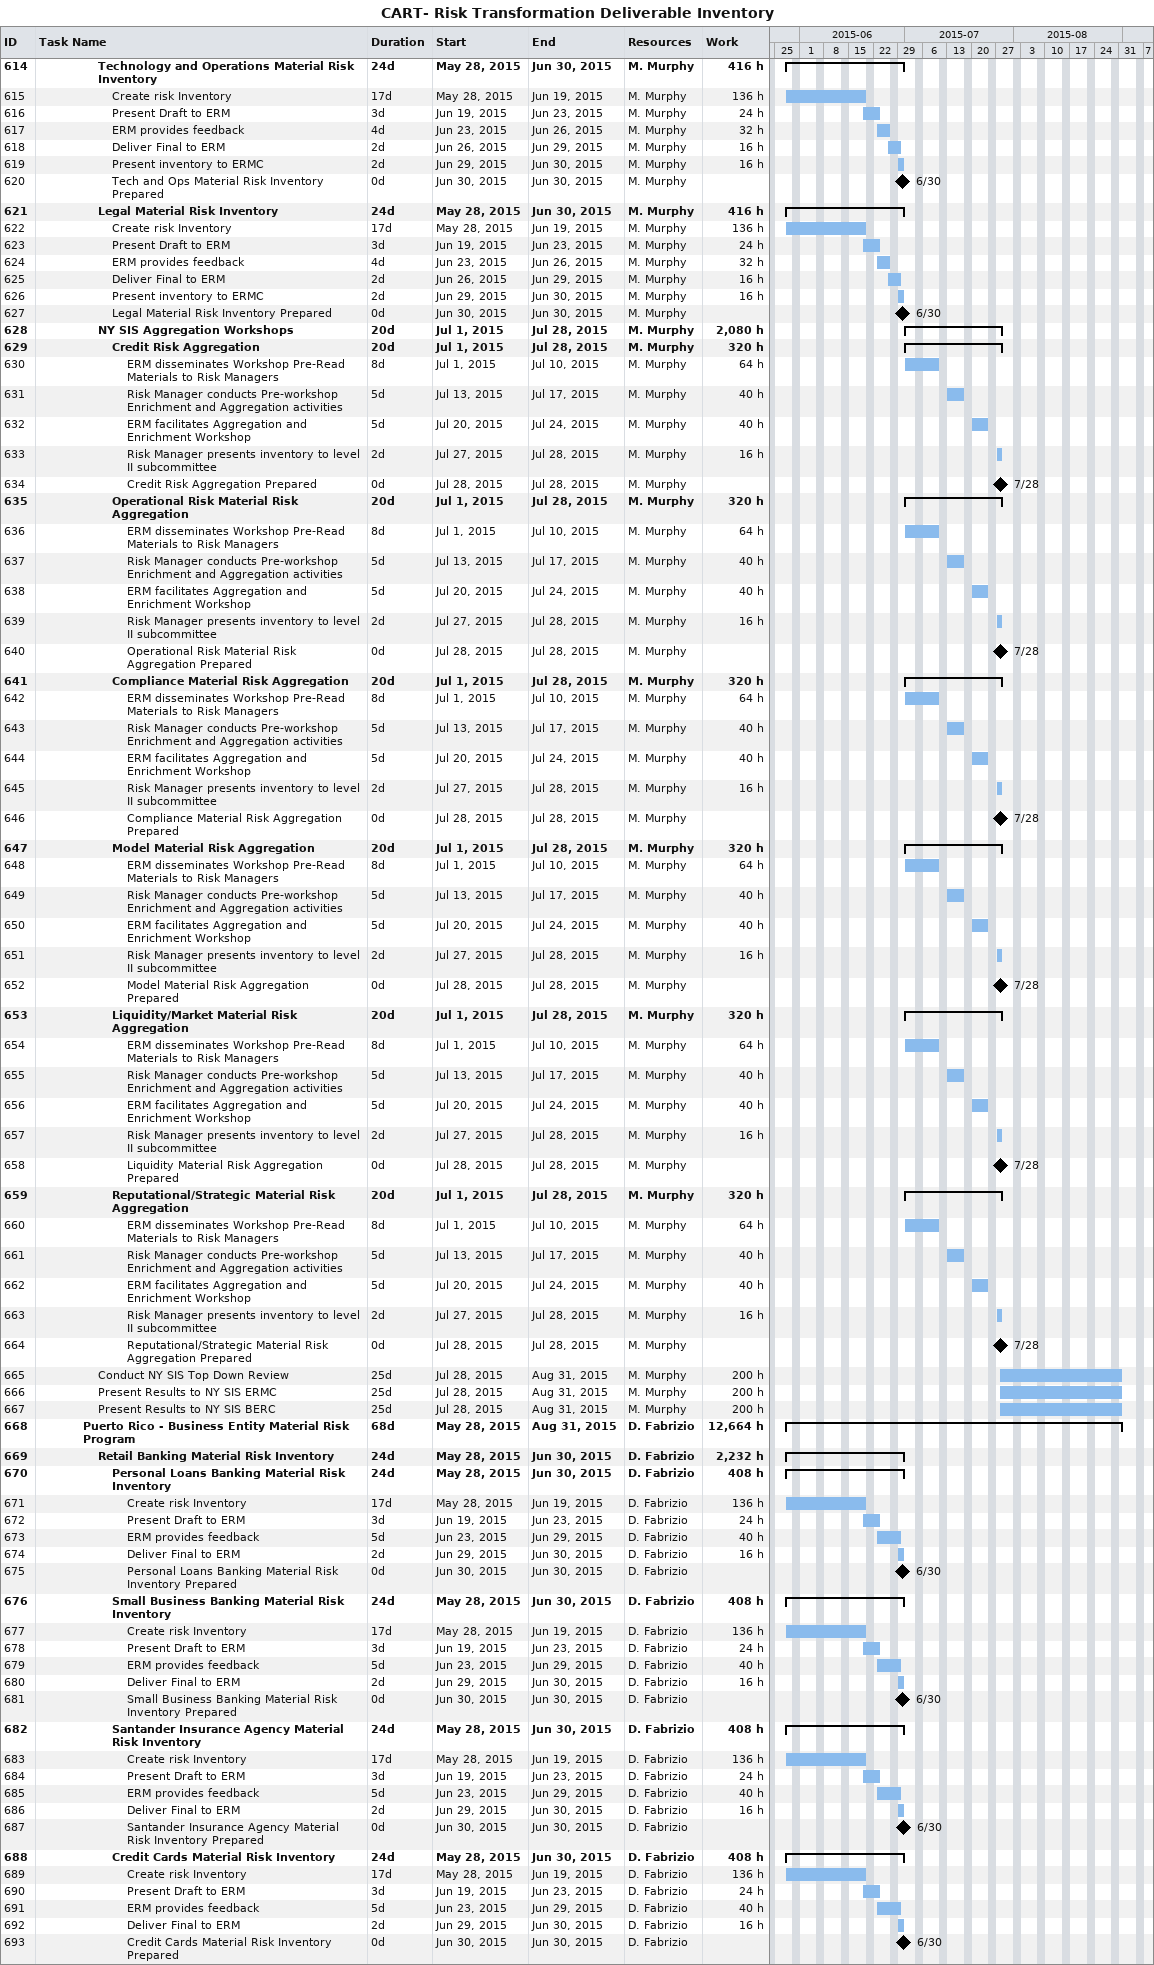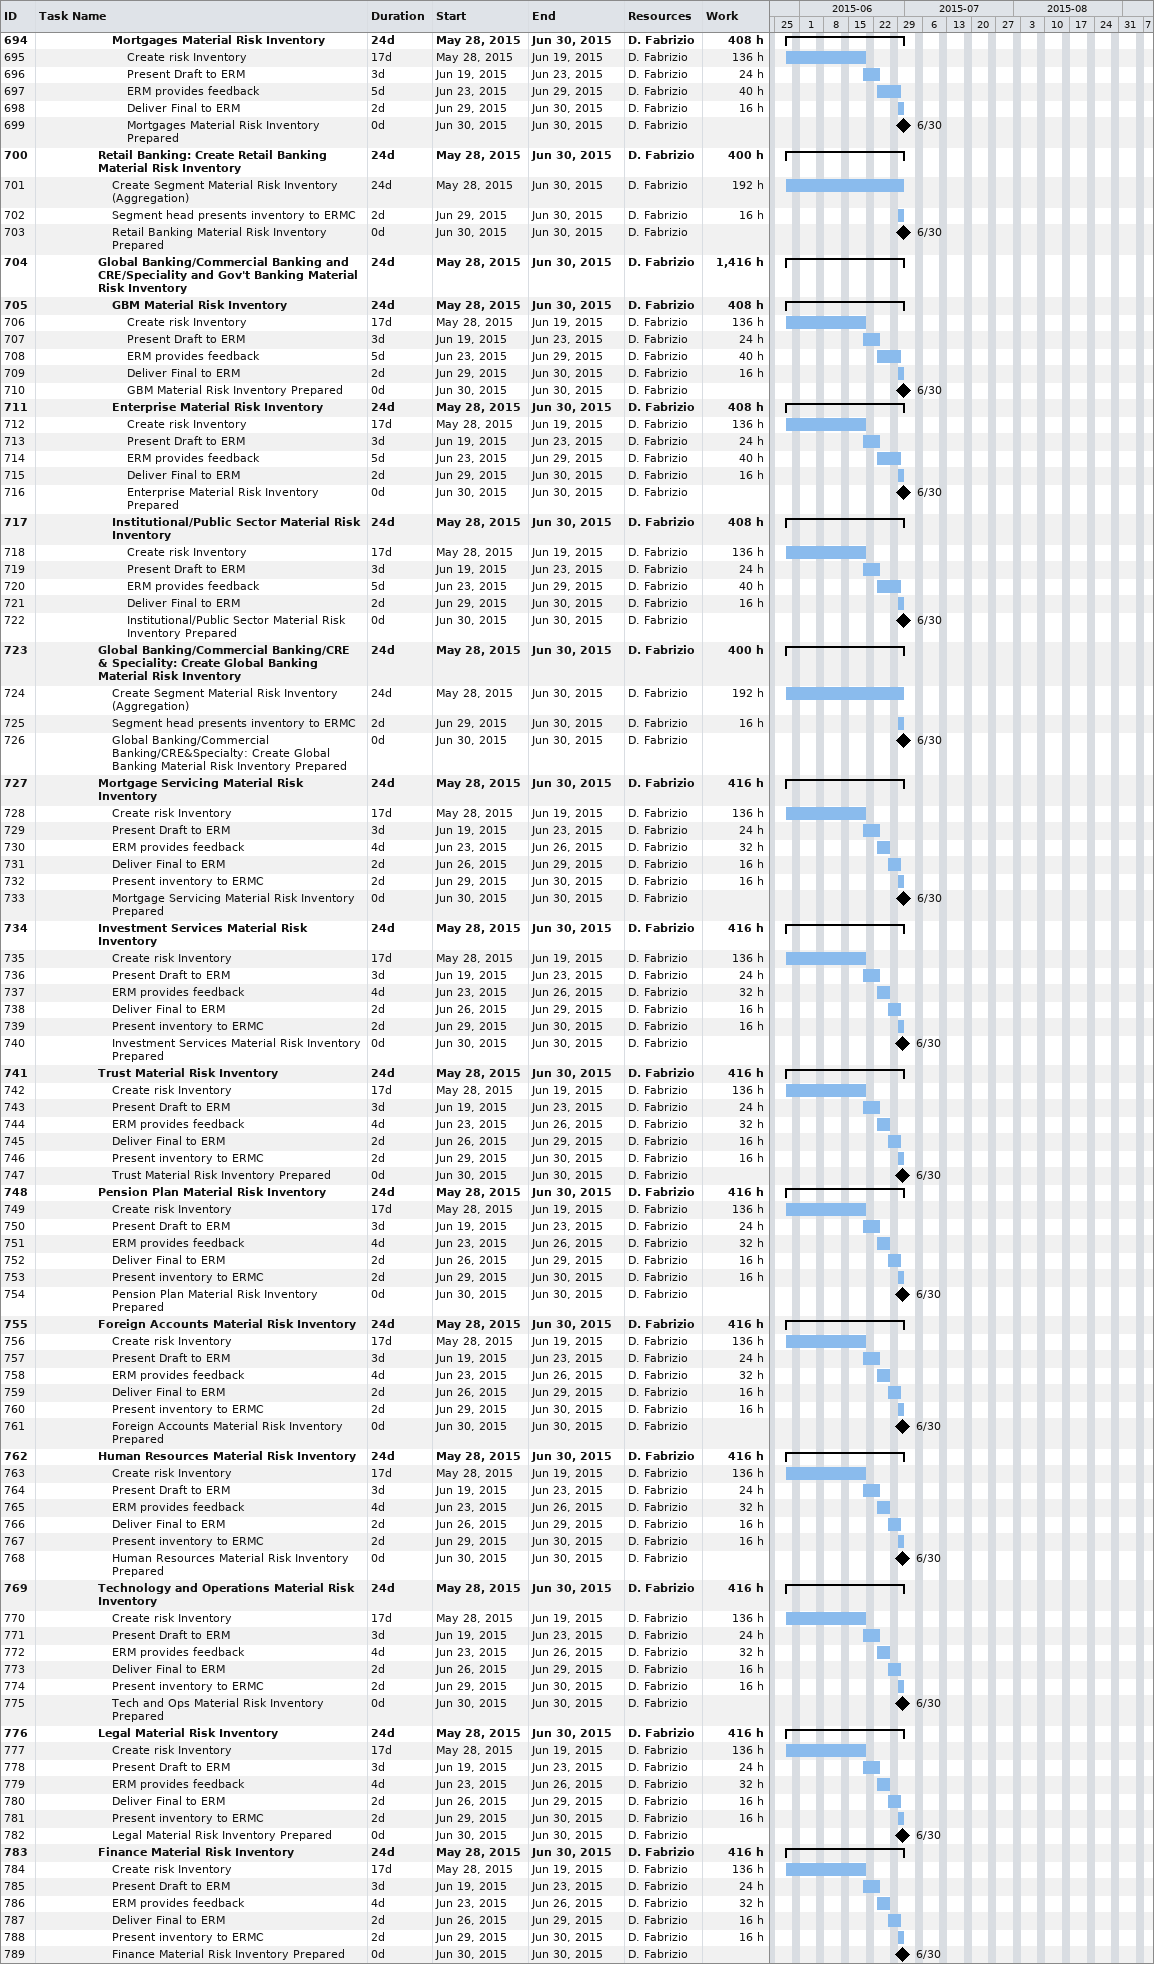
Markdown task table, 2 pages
CART- Risk Transformation Deliverable Inventory

| ID | Level | Task | Duration | Start | Finish | Resources | Work (h) |
|---|---|---|---|---|---|---|---|
| 614 | 5 | **Technology and Operations Material Risk Inventory** | 24d | 2015-05-28 | 2015-06-30 | M. Murphy | 416 |
| 615 | 6 | Create risk Inventory | 17d | 2015-05-28 | 2015-06-19 | M. Murphy | 136 |
| 616 | 6 | Present Draft to ERM | 3d | 2015-06-19 | 2015-06-23 | M. Murphy | 24 |
| 617 | 6 | ERM provides feedback | 4d | 2015-06-23 | 2015-06-26 | M. Murphy | 32 |
| 618 | 6 | Deliver Final to ERM | 2d | 2015-06-26 | 2015-06-29 | M. Murphy | 16 |
| 619 | 6 | Present inventory to ERMC | 2d | 2015-06-29 | 2015-06-30 | M. Murphy | 16 |
| 620 | 6 | Tech and Ops Material Risk Inventory Prepared | 0d | 2015-06-30 | 2015-06-30 | M. Murphy |  |
| 621 | 5 | **Legal Material Risk Inventory** | 24d | 2015-05-28 | 2015-06-30 | M. Murphy | 416 |
| 622 | 6 | Create risk Inventory | 17d | 2015-05-28 | 2015-06-19 | M. Murphy | 136 |
| 623 | 6 | Present Draft to ERM | 3d | 2015-06-19 | 2015-06-23 | M. Murphy | 24 |
| 624 | 6 | ERM provides feedback | 4d | 2015-06-23 | 2015-06-26 | M. Murphy | 32 |
| 625 | 6 | Deliver Final to ERM | 2d | 2015-06-26 | 2015-06-29 | M. Murphy | 16 |
| 626 | 6 | Present inventory to ERMC | 2d | 2015-06-29 | 2015-06-30 | M. Murphy | 16 |
| 627 | 6 | Legal Material Risk Inventory Prepared | 0d | 2015-06-30 | 2015-06-30 | M. Murphy |  |
| 628 | 5 | **NY SIS Aggregation Workshops** | 20d | 2015-07-01 | 2015-07-28 | M. Murphy | 2080 |
| 629 | 6 | **Credit Risk Aggregation** | 20d | 2015-07-01 | 2015-07-28 | M. Murphy | 320 |
| 630 | 7 | ERM disseminates Workshop Pre-Read Materials to Risk Managers | 8d | 2015-07-01 | 2015-07-10 | M. Murphy | 64 |
| 631 | 7 | Risk Manager conducts Pre-workshop Enrichment and Aggregation activities | 5d | 2015-07-13 | 2015-07-17 | M. Murphy | 40 |
| 632 | 7 | ERM facilitates Aggregation and Enrichment Workshop | 5d | 2015-07-20 | 2015-07-24 | M. Murphy | 40 |
| 633 | 7 | Risk Manager presents inventory to level II subcommittee | 2d | 2015-07-27 | 2015-07-28 | M. Murphy | 16 |
| 634 | 7 | Credit Risk Aggregation Prepared | 0d | 2015-07-28 | 2015-07-28 | M. Murphy |  |
| 635 | 6 | **Operational Risk Material Risk Aggregation** | 20d | 2015-07-01 | 2015-07-28 | M. Murphy | 320 |
| 636 | 7 | ERM disseminates Workshop Pre-Read Materials to Risk Managers | 8d | 2015-07-01 | 2015-07-10 | M. Murphy | 64 |
| 637 | 7 | Risk Manager conducts Pre-workshop Enrichment and Aggregation activities | 5d | 2015-07-13 | 2015-07-17 | M. Murphy | 40 |
| 638 | 7 | ERM facilitates Aggregation and Enrichment Workshop | 5d | 2015-07-20 | 2015-07-24 | M. Murphy | 40 |
| 639 | 7 | Risk Manager presents inventory to level II subcommittee | 2d | 2015-07-27 | 2015-07-28 | M. Murphy | 16 |
| 640 | 7 | Operational Risk Material Risk Aggregation Prepared | 0d | 2015-07-28 | 2015-07-28 | M. Murphy |  |
| 641 | 6 | **Compliance Material Risk Aggregation** | 20d | 2015-07-01 | 2015-07-28 | M. Murphy | 320 |
| 642 | 7 | ERM disseminates Workshop Pre-Read Materials to Risk Managers | 8d | 2015-07-01 | 2015-07-10 | M. Murphy | 64 |
| 643 | 7 | Risk Manager conducts Pre-workshop Enrichment and Aggregation activities | 5d | 2015-07-13 | 2015-07-17 | M. Murphy | 40 |
| 644 | 7 | ERM facilitates Aggregation and Enrichment Workshop | 5d | 2015-07-20 | 2015-07-24 | M. Murphy | 40 |
| 645 | 7 | Risk Manager presents inventory to level II subcommittee | 2d | 2015-07-27 | 2015-07-28 | M. Murphy | 16 |
| 646 | 7 | Compliance Material Risk Aggregation Prepared | 0d | 2015-07-28 | 2015-07-28 | M. Murphy |  |
| 647 | 6 | **Model Material Risk Aggregation** | 20d | 2015-07-01 | 2015-07-28 | M. Murphy | 320 |
| 648 | 7 | ERM disseminates Workshop Pre-Read Materials to Risk Managers | 8d | 2015-07-01 | 2015-07-10 | M. Murphy | 64 |
| 649 | 7 | Risk Manager conducts Pre-workshop Enrichment and Aggregation activities | 5d | 2015-07-13 | 2015-07-17 | M. Murphy | 40 |
| 650 | 7 | ERM facilitates Aggregation and Enrichment Workshop | 5d | 2015-07-20 | 2015-07-24 | M. Murphy | 40 |
| 651 | 7 | Risk Manager presents inventory to level II subcommittee | 2d | 2015-07-27 | 2015-07-28 | M. Murphy | 16 |
| 652 | 7 | Model Material Risk Aggregation Prepared | 0d | 2015-07-28 | 2015-07-28 | M. Murphy |  |
| 653 | 6 | **Liquidity/Market Material Risk Aggregation** | 20d | 2015-07-01 | 2015-07-28 | M. Murphy | 320 |
| 654 | 7 | ERM disseminates Workshop Pre-Read Materials to Risk Managers | 8d | 2015-07-01 | 2015-07-10 | M. Murphy | 64 |
| 655 | 7 | Risk Manager conducts Pre-workshop Enrichment and Aggregation activities | 5d | 2015-07-13 | 2015-07-17 | M. Murphy | 40 |
| 656 | 7 | ERM facilitates Aggregation and Enrichment Workshop | 5d | 2015-07-20 | 2015-07-24 | M. Murphy | 40 |
| 657 | 7 | Risk Manager presents inventory to level II subcommittee | 2d | 2015-07-27 | 2015-07-28 | M. Murphy | 16 |
| 658 | 7 | Liquidity Material Risk Aggregation Prepared | 0d | 2015-07-28 | 2015-07-28 | M. Murphy |  |
| 659 | 6 | **Reputational/Strategic Material Risk Aggregation** | 20d | 2015-07-01 | 2015-07-28 | M. Murphy | 320 |
| 660 | 7 | ERM disseminates Workshop Pre-Read Materials to Risk Managers | 8d | 2015-07-01 | 2015-07-10 | M. Murphy | 64 |
| 661 | 7 | Risk Manager conducts Pre-workshop Enrichment and Aggregation activities | 5d | 2015-07-13 | 2015-07-17 | M. Murphy | 40 |
| 662 | 7 | ERM facilitates Aggregation and Enrichment Workshop | 5d | 2015-07-20 | 2015-07-24 | M. Murphy | 40 |
| 663 | 7 | Risk Manager presents inventory to level II subcommittee | 2d | 2015-07-27 | 2015-07-28 | M. Murphy | 16 |
| 664 | 7 | Reputational/Strategic Material Risk Aggregation Prepared | 0d | 2015-07-28 | 2015-07-28 | M. Murphy |  |
| 665 | 5 | Conduct NY SIS Top Down Review | 25d | 2015-07-28 | 2015-08-31 | M. Murphy | 200 |
| 666 | 5 | Present Results to NY SIS ERMC | 25d | 2015-07-28 | 2015-08-31 | M. Murphy | 200 |
| 667 | 5 | Present Results to NY SIS BERC | 25d | 2015-07-28 | 2015-08-31 | M. Murphy | 200 |
| 668 | 4 | **Puerto Rico - Business Entity Material Risk Program** | 68d | 2015-05-28 | 2015-08-31 | D. Fabrizio | 12664 |
| 669 | 5 | **Retail Banking Material Risk Inventory** | 24d | 2015-05-28 | 2015-06-30 | D. Fabrizio | 2232 |
| 670 | 6 | **Personal Loans Banking Material Risk Inventory** | 24d | 2015-05-28 | 2015-06-30 | D. Fabrizio | 408 |
| 671 | 7 | Create risk Inventory | 17d | 2015-05-28 | 2015-06-19 | D. Fabrizio | 136 |
| 672 | 7 | Present Draft to ERM | 3d | 2015-06-19 | 2015-06-23 | D. Fabrizio | 24 |
| 673 | 7 | ERM provides feedback | 5d | 2015-06-23 | 2015-06-29 | D. Fabrizio | 40 |
| 674 | 7 | Deliver Final to ERM | 2d | 2015-06-29 | 2015-06-30 | D. Fabrizio | 16 |
| 675 | 7 | Personal Loans Banking Material Risk Inventory Prepared | 0d | 2015-06-30 | 2015-06-30 | D. Fabrizio |  |
| 676 | 6 | **Small Business Banking Material Risk Inventory** | 24d | 2015-05-28 | 2015-06-30 | D. Fabrizio | 408 |
| 677 | 7 | Create risk Inventory | 17d | 2015-05-28 | 2015-06-19 | D. Fabrizio | 136 |
| 678 | 7 | Present Draft to ERM | 3d | 2015-06-19 | 2015-06-23 | D. Fabrizio | 24 |
| 679 | 7 | ERM provides feedback | 5d | 2015-06-23 | 2015-06-29 | D. Fabrizio | 40 |
| 680 | 7 | Deliver Final to ERM | 2d | 2015-06-29 | 2015-06-30 | D. Fabrizio | 16 |
| 681 | 7 | Small Business Banking Material Risk Inventory Prepared | 0d | 2015-06-30 | 2015-06-30 | D. Fabrizio |  |
| 682 | 6 | **Santander Insurance Agency Material Risk Inventory** | 24d | 2015-05-28 | 2015-06-30 | D. Fabrizio | 408 |
| 683 | 7 | Create risk Inventory | 17d | 2015-05-28 | 2015-06-19 | D. Fabrizio | 136 |
| 684 | 7 | Present Draft to ERM | 3d | 2015-06-19 | 2015-06-23 | D. Fabrizio | 24 |
| 685 | 7 | ERM provides feedback | 5d | 2015-06-23 | 2015-06-29 | D. Fabrizio | 40 |
| 686 | 7 | Deliver Final to ERM | 2d | 2015-06-29 | 2015-06-30 | D. Fabrizio | 16 |
| 687 | 7 | Santander Insurance Agency Material Risk Inventory Prepared | 0d | 2015-06-30 | 2015-06-30 | D. Fabrizio |  |
| 688 | 6 | **Credit Cards Material Risk Inventory** | 24d | 2015-05-28 | 2015-06-30 | D. Fabrizio | 408 |
| 689 | 7 | Create risk Inventory | 17d | 2015-05-28 | 2015-06-19 | D. Fabrizio | 136 |
| 690 | 7 | Present Draft to ERM | 3d | 2015-06-19 | 2015-06-23 | D. Fabrizio | 24 |
| 691 | 7 | ERM provides feedback | 5d | 2015-06-23 | 2015-06-29 | D. Fabrizio | 40 |
| 692 | 7 | Deliver Final to ERM | 2d | 2015-06-29 | 2015-06-30 | D. Fabrizio | 16 |
| 693 | 7 | Credit Cards Material Risk Inventory Prepared | 0d | 2015-06-30 | 2015-06-30 | D. Fabrizio |  |
| 694 | 6 | **Mortgages Material Risk Inventory** | 24d | 2015-05-28 | 2015-06-30 | D. Fabrizio | 408 |
| 695 | 7 | Create risk Inventory | 17d | 2015-05-28 | 2015-06-19 | D. Fabrizio | 136 |
| 696 | 7 | Present Draft to ERM | 3d | 2015-06-19 | 2015-06-23 | D. Fabrizio | 24 |
| 697 | 7 | ERM provides feedback | 5d | 2015-06-23 | 2015-06-29 | D. Fabrizio | 40 |
| 698 | 7 | Deliver Final to ERM | 2d | 2015-06-29 | 2015-06-30 | D. Fabrizio | 16 |
| 699 | 7 | Mortgages Material Risk Inventory Prepared | 0d | 2015-06-30 | 2015-06-30 | D. Fabrizio |  |
| 700 | 5 | **Retail Banking: Create Retail Banking Material Risk Inventory** | 24d | 2015-05-28 | 2015-06-30 | D. Fabrizio | 400 |
| 701 | 6 | Create Segment Material Risk Inventory (Aggregation) | 24d | 2015-05-28 | 2015-06-30 | D. Fabrizio | 192 |
| 702 | 6 | Segment head presents inventory to ERMC | 2d | 2015-06-29 | 2015-06-30 | D. Fabrizio | 16 |
| 703 | 6 | Retail Banking Material Risk Inventory Prepared | 0d | 2015-06-30 | 2015-06-30 | D. Fabrizio |  |
| 704 | 5 | **Global Banking/Commercial Banking and CRE/Speciality and Gov't Banking Material Risk Inventory** | 24d | 2015-05-28 | 2015-06-30 | D. Fabrizio | 1416 |
| 705 | 6 | **GBM Material Risk Inventory** | 24d | 2015-05-28 | 2015-06-30 | D. Fabrizio | 408 |
| 706 | 7 | Create risk Inventory | 17d | 2015-05-28 | 2015-06-19 | D. Fabrizio | 136 |
| 707 | 7 | Present Draft to ERM | 3d | 2015-06-19 | 2015-06-23 | D. Fabrizio | 24 |
| 708 | 7 | ERM provides feedback | 5d | 2015-06-23 | 2015-06-29 | D. Fabrizio | 40 |
| 709 | 7 | Deliver Final to ERM | 2d | 2015-06-29 | 2015-06-30 | D. Fabrizio | 16 |
| 710 | 7 | GBM Material Risk Inventory Prepared | 0d | 2015-06-30 | 2015-06-30 | D. Fabrizio |  |
| 711 | 6 | **Enterprise Material Risk Inventory** | 24d | 2015-05-28 | 2015-06-30 | D. Fabrizio | 408 |
| 712 | 7 | Create risk Inventory | 17d | 2015-05-28 | 2015-06-19 | D. Fabrizio | 136 |
| 713 | 7 | Present Draft to ERM | 3d | 2015-06-19 | 2015-06-23 | D. Fabrizio | 24 |
| 714 | 7 | ERM provides feedback | 5d | 2015-06-23 | 2015-06-29 | D. Fabrizio | 40 |
| 715 | 7 | Deliver Final to ERM | 2d | 2015-06-29 | 2015-06-30 | D. Fabrizio | 16 |
| 716 | 7 | Enterprise Material Risk Inventory Prepared | 0d | 2015-06-30 | 2015-06-30 | D. Fabrizio |  |
| 717 | 6 | **Institutional/Public Sector Material Risk Inventory** | 24d | 2015-05-28 | 2015-06-30 | D. Fabrizio | 408 |
| 718 | 7 | Create risk Inventory | 17d | 2015-05-28 | 2015-06-19 | D. Fabrizio | 136 |
| 719 | 7 | Present Draft to ERM | 3d | 2015-06-19 | 2015-06-23 | D. Fabrizio | 24 |
| 720 | 7 | ERM provides feedback | 5d | 2015-06-23 | 2015-06-29 | D. Fabrizio | 40 |
| 721 | 7 | Deliver Final to ERM | 2d | 2015-06-29 | 2015-06-30 | D. Fabrizio | 16 |
| 722 | 7 | Institutional/Public Sector Material Risk Inventory Prepared | 0d | 2015-06-30 | 2015-06-30 | D. Fabrizio |  |
| 723 | 5 | **Global Banking/Commercial Banking/CRE & Speciality: Create Global Banking Material Risk Inventory** | 24d | 2015-05-28 | 2015-06-30 | D. Fabrizio | 400 |
| 724 | 6 | Create Segment Material Risk Inventory (Aggregation) | 24d | 2015-05-28 | 2015-06-30 | D. Fabrizio | 192 |
| 725 | 6 | Segment head presents inventory to ERMC | 2d | 2015-06-29 | 2015-06-30 | D. Fabrizio | 16 |
| 726 | 6 | Global Banking/Commercial Banking/CRE&Specialty: Create Global Banking Material Risk Inventory Prepared | 0d | 2015-06-30 | 2015-06-30 | D. Fabrizio |  |
| 727 | 5 | **Mortgage Servicing Material Risk Inventory** | 24d | 2015-05-28 | 2015-06-30 | D. Fabrizio | 416 |
| 728 | 6 | Create risk Inventory | 17d | 2015-05-28 | 2015-06-19 | D. Fabrizio | 136 |
| 729 | 6 | Present Draft to ERM | 3d | 2015-06-19 | 2015-06-23 | D. Fabrizio | 24 |
| 730 | 6 | ERM provides feedback | 4d | 2015-06-23 | 2015-06-26 | D. Fabrizio | 32 |
| 731 | 6 | Deliver Final to ERM | 2d | 2015-06-26 | 2015-06-29 | D. Fabrizio | 16 |
| 732 | 6 | Present inventory to ERMC | 2d | 2015-06-29 | 2015-06-30 | D. Fabrizio | 16 |
| 733 | 6 | Mortgage Servicing Material Risk Inventory Prepared | 0d | 2015-06-30 | 2015-06-30 | D. Fabrizio |  |
| 734 | 5 | **Investment Services Material Risk Inventory** | 24d | 2015-05-28 | 2015-06-30 | D. Fabrizio | 416 |
| 735 | 6 | Create risk Inventory | 17d | 2015-05-28 | 2015-06-19 | D. Fabrizio | 136 |
| 736 | 6 | Present Draft to ERM | 3d | 2015-06-19 | 2015-06-23 | D. Fabrizio | 24 |
| 737 | 6 | ERM provides feedback | 4d | 2015-06-23 | 2015-06-26 | D. Fabrizio | 32 |
| 738 | 6 | Deliver Final to ERM | 2d | 2015-06-26 | 2015-06-29 | D. Fabrizio | 16 |
| 739 | 6 | Present inventory to ERMC | 2d | 2015-06-29 | 2015-06-30 | D. Fabrizio | 16 |
| 740 | 6 | Investment Services Material Risk Inventory Prepared | 0d | 2015-06-30 | 2015-06-30 | D. Fabrizio |  |
| 741 | 5 | **Trust Material Risk Inventory** | 24d | 2015-05-28 | 2015-06-30 | D. Fabrizio | 416 |
| 742 | 6 | Create risk Inventory | 17d | 2015-05-28 | 2015-06-19 | D. Fabrizio | 136 |
| 743 | 6 | Present Draft to ERM | 3d | 2015-06-19 | 2015-06-23 | D. Fabrizio | 24 |
| 744 | 6 | ERM provides feedback | 4d | 2015-06-23 | 2015-06-26 | D. Fabrizio | 32 |
| 745 | 6 | Deliver Final to ERM | 2d | 2015-06-26 | 2015-06-29 | D. Fabrizio | 16 |
| 746 | 6 | Present inventory to ERMC | 2d | 2015-06-29 | 2015-06-30 | D. Fabrizio | 16 |
| 747 | 6 | Trust Material Risk Inventory Prepared | 0d | 2015-06-30 | 2015-06-30 | D. Fabrizio |  |
| 748 | 5 | **Pension Plan Material Risk Inventory** | 24d | 2015-05-28 | 2015-06-30 | D. Fabrizio | 416 |
| 749 | 6 | Create risk Inventory | 17d | 2015-05-28 | 2015-06-19 | D. Fabrizio | 136 |
| 750 | 6 | Present Draft to ERM | 3d | 2015-06-19 | 2015-06-23 | D. Fabrizio | 24 |
| 751 | 6 | ERM provides feedback | 4d | 2015-06-23 | 2015-06-26 | D. Fabrizio | 32 |
| 752 | 6 | Deliver Final to ERM | 2d | 2015-06-26 | 2015-06-29 | D. Fabrizio | 16 |
| 753 | 6 | Present inventory to ERMC | 2d | 2015-06-29 | 2015-06-30 | D. Fabrizio | 16 |
| 754 | 6 | Pension Plan Material Risk Inventory Prepared | 0d | 2015-06-30 | 2015-06-30 | D. Fabrizio |  |
| 755 | 5 | **Foreign Accounts Material Risk Inventory** | 24d | 2015-05-28 | 2015-06-30 | D. Fabrizio | 416 |
| 756 | 6 | Create risk Inventory | 17d | 2015-05-28 | 2015-06-19 | D. Fabrizio | 136 |
| 757 | 6 | Present Draft to ERM | 3d | 2015-06-19 | 2015-06-23 | D. Fabrizio | 24 |
| 758 | 6 | ERM provides feedback | 4d | 2015-06-23 | 2015-06-26 | D. Fabrizio | 32 |
| 759 | 6 | Deliver Final to ERM | 2d | 2015-06-26 | 2015-06-29 | D. Fabrizio | 16 |
| 760 | 6 | Present inventory to ERMC | 2d | 2015-06-29 | 2015-06-30 | D. Fabrizio | 16 |
| 761 | 6 | Foreign Accounts Material Risk Inventory Prepared | 0d | 2015-06-30 | 2015-06-30 | D. Fabrizio |  |
| 762 | 5 | **Human Resources Material Risk Inventory** | 24d | 2015-05-28 | 2015-06-30 | D. Fabrizio | 416 |
| 763 | 6 | Create risk Inventory | 17d | 2015-05-28 | 2015-06-19 | D. Fabrizio | 136 |
| 764 | 6 | Present Draft to ERM | 3d | 2015-06-19 | 2015-06-23 | D. Fabrizio | 24 |
| 765 | 6 | ERM provides feedback | 4d | 2015-06-23 | 2015-06-26 | D. Fabrizio | 32 |
| 766 | 6 | Deliver Final to ERM | 2d | 2015-06-26 | 2015-06-29 | D. Fabrizio | 16 |
| 767 | 6 | Present inventory to ERMC | 2d | 2015-06-29 | 2015-06-30 | D. Fabrizio | 16 |
| 768 | 6 | Human Resources Material Risk Inventory Prepared | 0d | 2015-06-30 | 2015-06-30 | D. Fabrizio |  |
| 769 | 5 | **Technology and Operations Material Risk Inventory** | 24d | 2015-05-28 | 2015-06-30 | D. Fabrizio | 416 |
| 770 | 6 | Create risk Inventory | 17d | 2015-05-28 | 2015-06-19 | D. Fabrizio | 136 |
| 771 | 6 | Present Draft to ERM | 3d | 2015-06-19 | 2015-06-23 | D. Fabrizio | 24 |
| 772 | 6 | ERM provides feedback | 4d | 2015-06-23 | 2015-06-26 | D. Fabrizio | 32 |
| 773 | 6 | Deliver Final to ERM | 2d | 2015-06-26 | 2015-06-29 | D. Fabrizio | 16 |
| 774 | 6 | Present inventory to ERMC | 2d | 2015-06-29 | 2015-06-30 | D. Fabrizio | 16 |
| 775 | 6 | Tech and Ops Material Risk Inventory Prepared | 0d | 2015-06-30 | 2015-06-30 | D. Fabrizio |  |
| 776 | 5 | **Legal Material Risk Inventory** | 24d | 2015-05-28 | 2015-06-30 | D. Fabrizio | 416 |
| 777 | 6 | Create risk Inventory | 17d | 2015-05-28 | 2015-06-19 | D. Fabrizio | 136 |
| 778 | 6 | Present Draft to ERM | 3d | 2015-06-19 | 2015-06-23 | D. Fabrizio | 24 |
| 779 | 6 | ERM provides feedback | 4d | 2015-06-23 | 2015-06-26 | D. Fabrizio | 32 |
| 780 | 6 | Deliver Final to ERM | 2d | 2015-06-26 | 2015-06-29 | D. Fabrizio | 16 |
| 781 | 6 | Present inventory to ERMC | 2d | 2015-06-29 | 2015-06-30 | D. Fabrizio | 16 |
| 782 | 6 | Legal Material Risk Inventory Prepared | 0d | 2015-06-30 | 2015-06-30 | D. Fabrizio |  |
| 783 | 5 | **Finance Material Risk Inventory** | 24d | 2015-05-28 | 2015-06-30 | D. Fabrizio | 416 |
| 784 | 6 | Create risk Inventory | 17d | 2015-05-28 | 2015-06-19 | D. Fabrizio | 136 |
| 785 | 6 | Present Draft to ERM | 3d | 2015-06-19 | 2015-06-23 | D. Fabrizio | 24 |
| 786 | 6 | ERM provides feedback | 4d | 2015-06-23 | 2015-06-26 | D. Fabrizio | 32 |
| 787 | 6 | Deliver Final to ERM | 2d | 2015-06-26 | 2015-06-29 | D. Fabrizio | 16 |
| 788 | 6 | Present inventory to ERMC | 2d | 2015-06-29 | 2015-06-30 | D. Fabrizio | 16 |
| 789 | 6 | Finance Material Risk Inventory Prepared | 0d | 2015-06-30 | 2015-06-30 | D. Fabrizio |  |
